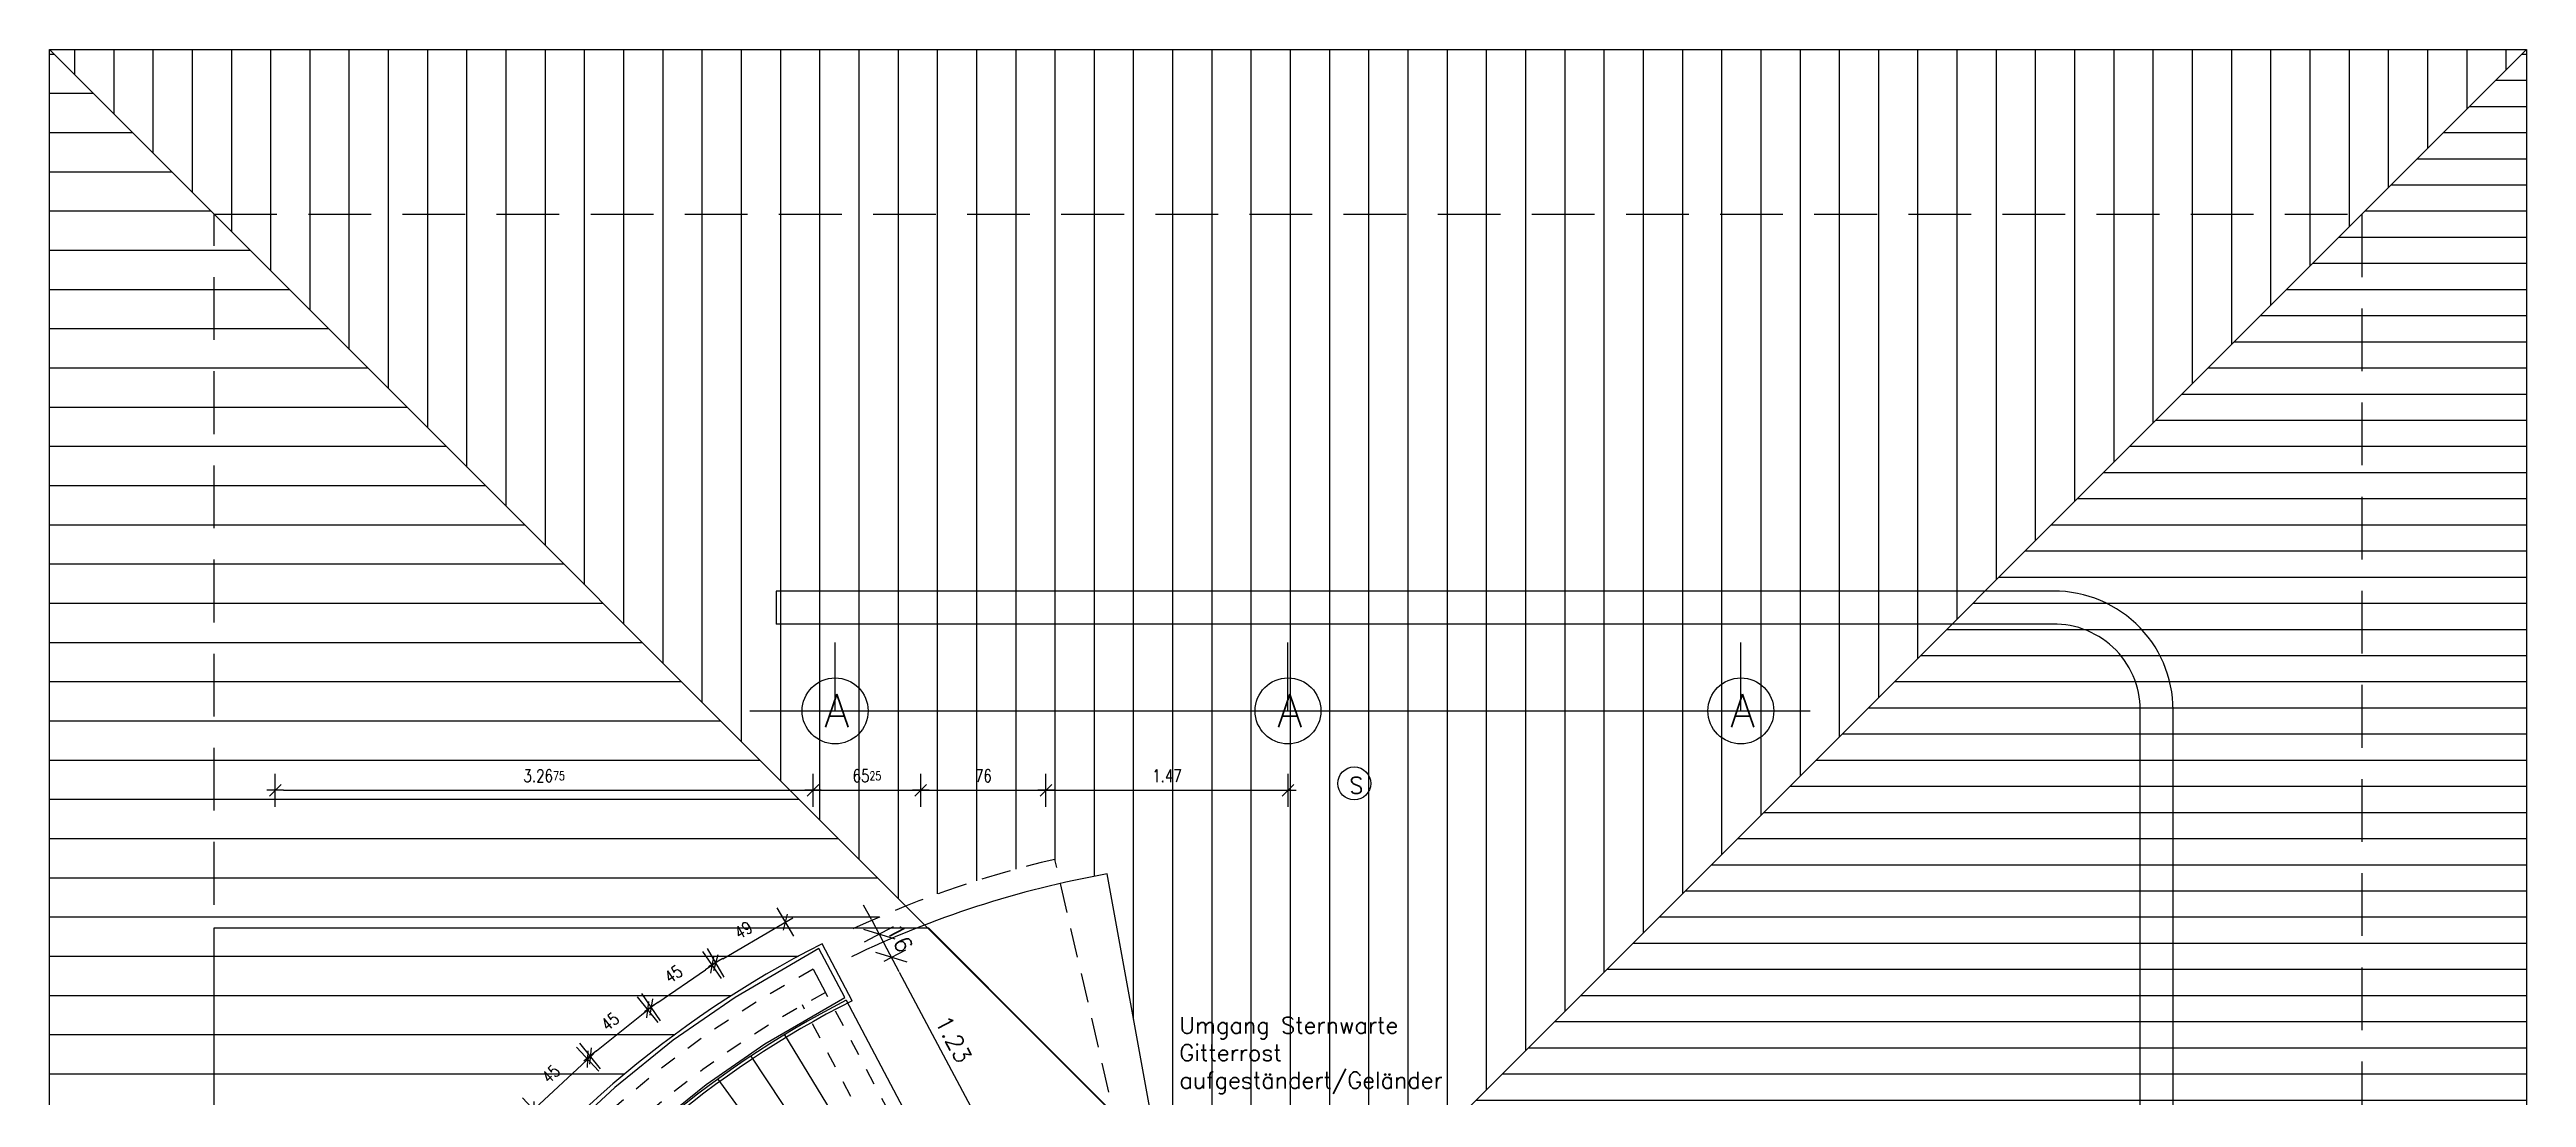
# Model space of a CAD drawing. Header units: metres. Extents: x 109.2 to 144.7, y -337.4 to -301.2.
# Drawn here: x 129.62 to 144.66, y -307.8 to -301.44 of the extents above; entities that cross this region are included whole.
import ezdxf

# ---------------------------------------------------------------- set-up
doc = ezdxf.new("R2010")
doc.units = ezdxf.units.M
doc.header["$LTSCALE"] = 0.03
for name, pattern in [('GESTRICHELT', [9, 6, -3]), ('GESTRICHELT2', [4.5, 3, -1.5]), ('STRICHLINIE', [19.05, 12.7, -6.35])]:
    doc.linetypes.add(name, pattern=pattern)
doc.layers.get('0').update_dxf_attribs({"linetype": 'CONTINUOUS'})
doc.layers.get('Defpoints').update_dxf_attribs({"linetype": 'CONTINUOUS'})
for name, color, linetype in [('A_abriss', 44, '_ABBRUCH'), ('A_ansicht', 9, 'CONTINUOUS'), ('A_ANTENNEN', 3, 'CONTINUOUS'), ('A_schraffur', 10, 'CONTINUOUS'), ('A_text', 5, 'CONTINUOUS'), ('A_treppe_V2', 3, 'CONTINUOUS'), ('A_verdeckt', 8, 'STRICHLINIE'), ('A_wände', 6, 'CONTINUOUS'), ('CKMA0002', 2, 'CONTINUOUS')]:
    doc.layers.add(name, color=color, linetype=linetype)
doc.styles.add('SIMPLEX', font='simplex.shx', dxfattribs={"height": 0.1})
doc.styles.add('SIMPLEXD', font='SIMPLEXD.shx', dxfattribs={"width": 0.8, "height": 0.075})
doc.styles.get("Standard").update_dxf_attribs({"font": 'txt', "height": 1})
doc.linetypes.add('_ABBRUCH', pattern='A,25,[101,cadkon.shx,S=3.5,R=0,X=0,Y=0],25', length=50)
doc.dimstyles.new('25', dxfattribs={"dimtxt": 0.01, "dimasz": 0.05, "dimexe": 0.15, "dimexo": 0, "dimgap": 0.05, "dimtad": 1, "dimdec": 4, "dimrnd": 0.0025, "dimzin": 0, "dimdsep": 46, "dimtxsty": 'SIMPLEXD', "dimblk1": 'DIMCROSS', "dimblk2": 'DIMCROSS', "dimsah": 1, "dimcen": 2.5, "dimdle": 0.025, "dimclrd": 1, "dimclre": 1, "dimclrt": 3, "dimadec": 1, "dimazin": 0, "dimtfac": 1, "dimtdec": 4, "dimtix": 1, "dimtmove": 2, "dimatfit": 3, "dimfxl": 1, "dimtvp": 1, "dimtolj": 1, "dimtzin": 0, "dimarcsym": 0})
doc.dimstyles.get("Standard").update_dxf_attribs({"dimtxt": 0.18, "dimasz": 0.18, "dimexe": 0.18, "dimexo": 0.0625, "dimgap": 0.09, "dimtad": 0, "dimtih": 1, "dimtoh": 1, "dimzin": 0, "dimdsep": 46, "dimlunit": 3, "dimtxsty": 'Standard', "dimcen": 0.09, "dimadec": 0, "dimazin": 0, "dimtfac": 1, "dimtofl": 0, "dimtmove": 2, "dimatfit": 3, "dimfxl": 1, "dimtolj": 1, "dimtzin": 0, "dimarcsym": 0})

# ---------------------------------------------------------------- blocks, each defined once
blk = doc.blocks.new('DIMCROSS')
at = {"color": 0, "linetype": 'ByBlock'}
blk.add_line((-1, 0), (1, 0), dxfattribs=at)
at = {"linetype": 'ByBlock'}
blk.add_line((-0.707107, -0.707107), (0.707107, 0.707107), dxfattribs=at)
blk = doc.blocks.new('*D188')
at = {"layer": 'CKMA0002', "color": 1, "lineweight": -2}
for p, q in [((130.995, -306.036), (130.995, -305.836)), ((134.261, -306.036), (134.261, -305.836)), ((131.045, -305.936), (134.211, -305.936))]:
    blk.add_line(p, q, dxfattribs=at)
at = {"layer": 'Defpoints', "color": 0}
for p in [(134.261, -305.936), (130.995, -307.188), (134.261, -307.188)]:
    blk.add_point(p, dxfattribs=at)
at = {"layer": 'CKMA0002', "color": 1, "lineweight": -2, "xscale": 0.05, "yscale": 0.05, "zscale": 0.05, "rotation": 180}
blk.add_blockref('DIMCROSS', (130.995, -305.936), dxfattribs=at)
at = {"layer": 'CKMA0002', "color": 1, "lineweight": -2, "xscale": 0.05, "yscale": 0.05, "zscale": 0.05}
blk.add_blockref('DIMCROSS', (134.261, -305.936), dxfattribs=at)
at = {"layer": 'CKMA0002', "color": 3, "insert": (132.628, -305.848), "char_height": 0.075, "attachment_point": 5, "style": 'SIMPLEXD'}
blk.add_mtext('\\A1;3.26{\\A1\\H0.7x\\S75;}', dxfattribs=at)
blk = doc.blocks.new('*D189')
at = {"layer": 'CKMA0002', "color": 1, "lineweight": -2}
for p, q in [((134.915, -306.036), (134.915, -305.836)), ((134.311, -305.936), (134.865, -305.936))]:
    blk.add_line(p, q, dxfattribs=at)
at = {"layer": 'Defpoints', "color": 0}
for p in [(134.915, -305.936), (134.261, -307.188), (134.915, -308.417)]:
    blk.add_point(p, dxfattribs=at)
at = {"layer": 'CKMA0002', "color": 1, "lineweight": -2, "xscale": 0.05, "yscale": 0.05, "zscale": 0.05, "rotation": 180}
blk.add_blockref('DIMCROSS', (134.261, -305.936), dxfattribs=at)
at = {"layer": 'CKMA0002', "color": 1, "lineweight": -2, "xscale": 0.05, "yscale": 0.05, "zscale": 0.05}
blk.add_blockref('DIMCROSS', (134.915, -305.936), dxfattribs=at)
at = {"layer": 'CKMA0002', "color": 3, "insert": (134.588, -305.848), "char_height": 0.075, "attachment_point": 5, "style": 'SIMPLEXD'}
blk.add_mtext('\\A1;65{\\A1\\H0.7x\\S25;}', dxfattribs=at)
blk = doc.blocks.new('*D190')
at = {"layer": 'CKMA0002', "color": 1, "lineweight": -2}
for p, q in [((135.675, -306.036), (135.675, -305.836)), ((134.965, -305.936), (135.625, -305.936))]:
    blk.add_line(p, q, dxfattribs=at)
at = {"layer": 'Defpoints', "color": 0}
for p in [(135.675, -305.936), (134.915, -308.417), (135.675, -309.85)]:
    blk.add_point(p, dxfattribs=at)
at = {"layer": 'CKMA0002', "color": 1, "lineweight": -2, "xscale": 0.05, "yscale": 0.05, "zscale": 0.05, "rotation": 180}
blk.add_blockref('DIMCROSS', (134.915, -305.936), dxfattribs=at)
at = {"layer": 'CKMA0002', "color": 1, "lineweight": -2, "xscale": 0.05, "yscale": 0.05, "zscale": 0.05}
blk.add_blockref('DIMCROSS', (135.675, -305.936), dxfattribs=at)
at = {"layer": 'CKMA0002', "color": 3, "insert": (135.295, -305.848), "char_height": 0.075, "attachment_point": 5, "style": 'SIMPLEXD'}
blk.add_mtext('\\A1;76{\\A1\\H0.7x\\S;}', dxfattribs=at)
blk = doc.blocks.new('*D191')
at = {"layer": 'CKMA0002', "color": 1, "lineweight": -2}
for p, q in [((137.145, -306.036), (137.145, -305.836)), ((135.725, -305.936), (137.095, -305.936))]:
    blk.add_line(p, q, dxfattribs=at)
at = {"layer": 'Defpoints', "color": 0}
for p in [(137.145, -305.936), (135.675, -309.85), (137.145, -316.599)]:
    blk.add_point(p, dxfattribs=at)
at = {"layer": 'CKMA0002', "color": 1, "lineweight": -2, "xscale": 0.05, "yscale": 0.05, "zscale": 0.05, "rotation": 180}
blk.add_blockref('DIMCROSS', (135.675, -305.936), dxfattribs=at)
at = {"layer": 'CKMA0002', "color": 1, "lineweight": -2, "xscale": 0.05, "yscale": 0.05, "zscale": 0.05}
blk.add_blockref('DIMCROSS', (137.145, -305.936), dxfattribs=at)
at = {"layer": 'CKMA0002', "color": 3, "insert": (136.41, -305.848), "char_height": 0.075, "attachment_point": 5, "style": 'SIMPLEXD'}
blk.add_mtext('\\A1;1.47{\\A1\\H0.7x\\S;}', dxfattribs=at)
blk = doc.blocks.new('*D221')
at = {"layer": 'CKMA0002', "color": 1, "lineweight": -2}
for p, q in [((134.615, -306.721), (134.568, -306.633)), ((134.574, -306.856), (134.75, -306.762)), ((134.693, -306.974), (134.825, -306.904)), ((134.784, -307.039), (134.831, -307.127))]:
    blk.add_line(p, q, dxfattribs=at)
at = {"layer": 'Defpoints', "color": 0}
for p in [(134.737, -306.95), (134.218, -307.045), (134.337, -307.163)]:
    blk.add_point(p, dxfattribs=at)
at = {"layer": 'CKMA0002', "color": 1, "lineweight": -2, "xscale": 0.1, "yscale": 0.1, "zscale": 0.1}
for p, rotation in [((134.662, -306.809), 297.9507269115272), ((134.737, -306.95), 117.9507269115271)]:
    blk.add_blockref('DIMCROSS', p, dxfattribs=dict(at, rotation=rotation))
at = {"layer": 'CKMA0002', "color": 3, "insert": (134.788, -306.833), "char_height": 0.1, "attachment_point": 5, "rotation": 297.9507, "style": 'SIMPLEX'}
blk.add_mtext('\\A1;16{\\A1\\H0.7x\\S;}', dxfattribs=at)
blk = doc.blocks.new('*D222')
at = {"layer": 'CKMA0002', "color": 1, "lineweight": -2}
for p, q in [((134.784, -307.039), (135.267, -307.949)), ((135.27, -308.061), (135.402, -307.99))]:
    blk.add_line(p, q, dxfattribs=at)
at = {"layer": 'Defpoints', "color": 0}
for p in [(134.337, -307.163), (135.314, -308.037), (134.914, -308.249)]:
    blk.add_point(p, dxfattribs=at)
at = {"layer": 'CKMA0002', "color": 1, "lineweight": -2, "xscale": 0.1, "yscale": 0.1, "zscale": 0.1}
for p, rotation in [((134.737, -306.95), 117.9507269115271), ((135.314, -308.037), 297.9507269115272)]:
    blk.add_blockref('DIMCROSS', p, dxfattribs=dict(at, rotation=rotation))
at = {"layer": 'CKMA0002', "color": 3, "insert": (135.114, -307.447), "char_height": 0.1, "attachment_point": 5, "rotation": 297.9507, "style": 'SIMPLEX'}
blk.add_mtext('\\A1;1.23{\\A1\\H0.7x\\S;}', dxfattribs=at)
blk = doc.blocks.new('*D209')
at = {"layer": 'CKMA0002', "color": 1, "lineweight": -2}
for p, q in [((134.145, -306.822), (134.044, -306.649)), ((133.714, -306.958), (134.051, -306.761)), ((133.721, -307.07), (133.62, -306.897))]:
    blk.add_line(p, q, dxfattribs=at)
at = {"layer": 'Defpoints', "color": 0}
for p in [(134.094, -306.736), (134.248, -306.999), (133.824, -307.246)]:
    blk.add_point(p, dxfattribs=at)
at = {"layer": 'CKMA0002', "color": 1, "lineweight": -2, "xscale": 0.05, "yscale": 0.05, "zscale": 0.05}
for p, rotation in [((134.094, -306.736), 30.26311858793282), ((133.67, -306.983), 210.2631185879328)]:
    blk.add_blockref('DIMCROSS', p, dxfattribs=dict(at, rotation=rotation))
at = {"layer": 'CKMA0002', "color": 3, "insert": (133.838, -306.784), "char_height": 0.075, "attachment_point": 5, "rotation": 30.2631, "style": 'SIMPLEXD'}
blk.add_mtext('\\A1;49{\\A1\\H0.7x\\S;}', dxfattribs=at)
blk = doc.blocks.new('*D210')
at = {"layer": 'CKMA0002', "color": 1, "lineweight": -2}
for p, q in [((133.705, -307.078), (133.592, -306.914)), ((133.319, -307.224), (133.608, -307.025)), ((133.334, -307.335), (133.221, -307.17))]:
    blk.add_line(p, q, dxfattribs=at)
at = {"layer": 'Defpoints', "color": 0}
for p in [(133.649, -306.996), (133.853, -307.293), (133.482, -307.549)]:
    blk.add_point(p, dxfattribs=at)
at = {"layer": 'CKMA0002', "color": 1, "lineweight": -2, "xscale": 0.05, "yscale": 0.05, "zscale": 0.05}
for p, rotation in [((133.649, -306.996), 34.6360310290898), ((133.278, -307.252), 214.6360310290898)]:
    blk.add_blockref('DIMCROSS', p, dxfattribs=dict(at, rotation=rotation))
at = {"layer": 'CKMA0002', "color": 3, "insert": (133.413, -307.052), "char_height": 0.075, "attachment_point": 5, "rotation": 34.636, "style": 'SIMPLEXD'}
blk.add_mtext('\\A1;45{\\A1\\H0.7x\\S;}', dxfattribs=at)
blk = doc.blocks.new('*D211')
at = {"layer": 'CKMA0002', "color": 1, "lineweight": -2}
for p, q in [((133.321, -307.345), (133.195, -307.189)), ((132.947, -307.518), (133.219, -307.298)), ((132.971, -307.627), (132.845, -307.471))]:
    blk.add_line(p, q, dxfattribs=at)
at = {"layer": 'Defpoints', "color": 0}
for p in [(133.258, -307.267), (133.442, -307.496), (133.092, -307.778)]:
    blk.add_point(p, dxfattribs=at)
at = {"layer": 'CKMA0002', "color": 1, "lineweight": -2, "xscale": 0.05, "yscale": 0.05, "zscale": 0.05}
for p, rotation in [((133.258, -307.267), 38.83215514601966), ((132.908, -307.549), 218.8321551460196)]:
    blk.add_blockref('DIMCROSS', p, dxfattribs=dict(at, rotation=rotation))
at = {"layer": 'CKMA0002', "color": 3, "insert": (133.028, -307.34), "char_height": 0.075, "attachment_point": 5, "rotation": 38.8322, "style": 'SIMPLEXD'}
blk.add_mtext('\\A1;45{\\A1\\H0.7x\\S;}', dxfattribs=at)
blk = doc.blocks.new('*D212')
at = {"layer": 'CKMA0002', "color": 1, "lineweight": -2}
for p, q in [((132.961, -307.641), (132.824, -307.495)), ((132.6, -307.841), (132.856, -307.602)), ((132.632, -307.948), (132.496, -307.802))]:
    blk.add_line(p, q, dxfattribs=at)
at = {"layer": 'Defpoints', "color": 0}
for p in [(132.893, -307.568), (133.139, -307.833), (132.811, -308.139)]:
    blk.add_point(p, dxfattribs=at)
at = {"layer": 'CKMA0002', "color": 1, "lineweight": -2, "xscale": 0.05, "yscale": 0.05, "zscale": 0.05}
for p, rotation in [((132.893, -307.568), 43.02264519271146), ((132.564, -307.875), 223.0226451927115)]:
    blk.add_blockref('DIMCROSS', p, dxfattribs=dict(at, rotation=rotation))
at = {"layer": 'CKMA0002', "color": 3, "insert": (132.669, -307.658), "char_height": 0.075, "attachment_point": 5, "rotation": 43.0226, "style": 'SIMPLEXD'}
blk.add_mtext('\\A1;45{\\A1\\H0.7x\\S;}', dxfattribs=at)

msp = doc.modelspace()

# ---------------------------------------------------------------- hatches: boundary and pattern name
at = {"layer": 'A_ansicht'}
h = msp.add_hatch(dxfattribs=at)
h.set_pattern_fill('ANSI31', color=256, scale=0.075, angle=45, style=0)
h.paths.add_polyline_path([(143.66485, -302.43865), (130.62485, -302.43865), (134.82453, -306.63833, -0.03788026), (135.72989, -306.35494), (135.7637, -306.50091, -0.01196585), (136.04601, -306.44332), (136.32852, -307.98869, -0.09792089), (138.08945, -308.01405)])
h.paths.add_polyline_path([(144.66485, -301.43865), (129.62485, -301.43865), (130.62485, -302.43865), (143.66485, -302.43865)])
h.paths.add_polyline_path([(136.46058, -307.28752), (138.28201, -307.28752), (138.28201, -307.82323), (136.46058, -307.82323)], flags=24)
h = msp.add_hatch(dxfattribs=at)
h.set_pattern_fill('ANSI31', color=256, scale=0.075, angle=135, style=0)
h.paths.add_polyline_path([(134.42743, -306.81266, -0.0172971), (134.82453, -306.63833), (130.62485, -302.43865), (130.62485, -336.34864), (137.14485, -329.82864), (137.14485, -316.99342, -0.18050947), (134.17101, -315.88364), (132.95332, -317.12624, -0.53375239)])
h.paths.add_polyline_path([(130.62485, -302.43865), (129.62485, -301.43865), (129.62485, -337.34864), (130.62485, -336.34864)])
h = msp.add_hatch(dxfattribs=at)
h.set_pattern_fill('ANSI31', color=256, scale=0.05, angle=135, style=0)
h.paths.add_polyline_path([(143.66485, -302.43865), (138.08945, -308.01405, -0.90032116), (137.14485, -316.99342), (137.14485, -329.82864), (143.66485, -336.34864)])
h.paths.add_polyline_path([(144.66485, -301.43865), (143.66485, -302.43865), (143.66485, -336.34864), (144.66485, -337.34864)])

# ---------------------------------------------------------------- linework, layer by layer
at = {"layer": 'A_abriss', "ltscale": 0.3}
msp.add_lwpolyline([(130.62485, -306.7702), (134.961, -306.7702), (137.14485, -308.95865), (137.14485, -309.31468, 1), (137.14485, -315.59342), (130.62485, -315.59342)], format="xyb", close=True, dxfattribs=at)
at = {"layer": 'A_ansicht', "linetype": 'Continuous'}
for p, q in [((137.14485, -308.95865), (129.62485, -301.43865)), ((137.14485, -308.95865), (144.66485, -301.43865)), ((136.32852, -307.98869), (136.04601, -306.44332))]:
    msp.add_line(p, q, dxfattribs=at)
msp.add_lwpolyline([(129.62485, -301.43865), (144.66485, -301.43865), (144.66485, -337.34864), (129.62485, -337.34864)], close=True, dxfattribs=at)
msp.add_arc((137.10794, -312.36951), 6.02058, 100.159149, 115.735303, dxfattribs=at)
at = {"layer": 'A_ANTENNEN'}
msp.add_line((134.03656, -304.72782), (134.03656, -304.92782), dxfattribs=at)
for points in [[(134.33876, -334.24017), (141.84638, -334.24017, 0.34908403), (142.51927, -333.70519), (142.51927, -305.4485, 0.43143443), (141.7552, -304.72782), (134.03656, -304.72782)], [(134.33876, -334.04017), (141.84638, -334.04017, 0.33717312), (142.31927, -333.68038), (142.31927, -305.4485, 0.43449038), (141.76152, -304.92782), (134.03656, -304.92782)]]:
    msp.add_lwpolyline(points, format="xyb", dxfattribs=at)
for centre, radius in [((134.39475, -305.45401), 0.2), ((137.14475, -305.45401), 0.2), ((139.89475, -305.45401), 0.2), ((137.5473, -305.89404), 0.1)]:
    msp.add_circle(centre, radius, dxfattribs=at)
at = {"layer": 'A_schraffur'}
for p, q in [((134.39475, -305.45401), (134.39475, -305.03801)), ((137.14475, -305.45401), (137.14475, -305.03801)), ((139.89475, -305.45401), (139.89475, -305.03801)), ((133.87753, -305.45401), (140.31531, -305.45401))]:
    msp.add_line(p, q, dxfattribs=at)
at = {"layer": 'A_treppe_V2', "color": 2}
for p, q in [((134.46277, -307.21014), (134.94439, -308.12074)), ((133.88269, -307.54993), (134.45315, -308.40752)), ((134.08798, -307.4194), (134.62255, -308.29982)), ((133.68298, -307.6888), (134.28837, -308.52211))]:
    msp.add_line(p, q, dxfattribs=at)
msp.add_arc((137.14485, -312.45405), 5.89, 117.088247, 144.805447, dxfattribs=at)
at = {"layer": 'A_verdeckt', "ltscale": 0.25}
for p, q in [((134.77244, -308.32429), (134.19593, -307.23777)), ((134.91378, -308.2493), (134.33726, -307.16278))]:
    msp.add_line(p, q, dxfattribs=at)
at = {"layer": 'A_verdeckt'}
msp.add_lwpolyline([(130.62485, -302.43865), (143.66485, -302.43865), (143.66485, -336.34864), (130.62485, -336.34864)], close=True, dxfattribs=at)
at = {"layer": 'A_wände', "color": 3, "linetype": 'GESTRICHELT'}
msp.add_line((136.43638, -309.40481), (135.72989, -306.35494), dxfattribs=at)
at = {"layer": 'A_wände', "color": 3}
for p, q in [((134.29684, -306.89687), (133.78895, -307.19321)), ((134.45402, -307.19309), (134.29684, -306.89687)), ((133.78895, -307.19321), (133.41242, -307.45332)), ((133.96896, -307.4759), (134.45402, -307.19309)), ((133.41242, -307.45332), (133.05697, -307.73943)), ((133.61286, -307.72188), (133.96896, -307.4759)), ((133.05697, -307.73943), (132.72339, -308.05075)), ((133.27651, -307.99262), (133.61286, -307.72188))]:
    msp.add_line(p, q, dxfattribs=at)
at = {"layer": 'A_wände', "color": 10}
msp.add_line((134.49859, -307.21309), (134.31543, -306.8679), dxfattribs=at)
at = {"layer": 'A_wände'}
msp.add_line((134.26126, -307.02183), (134.3372, -307.16266), dxfattribs=at)
at = {"layer": 'A_wände', "color": 3, "linetype": 'GESTRICHELT'}
msp.add_arc((137.14485, -312.46319), 6.27, 103.042355, 115.683532, dxfattribs=at)
at = {"layer": 'A_wände', "color": 10}
for centre, radius, start, end in [((137.14485, -312.46319), 6.27, 116.824696, 228.048239), ((137.14485, -312.45405), 5.87114, 116.790066, 144.425589)]:
    msp.add_arc(centre, radius, start, end, dxfattribs=at)
at = {"layer": 'A_wände', "linetype": 'GESTRICHELT2'}
for radius, start, end in [(6.15, 117.960736, 226.97779), (5.99, 117.950724, 144.904348)]:
    msp.add_arc((137.14485, -312.45405), radius, start, end, dxfattribs=at)

# ---------------------------------------------------------------- texts
at = {"layer": 'A_text', "attachment_point": 1, "style": 'SIMPLEX'}
for s, insert, char_height, width in [('A', (134.32836, -305.35266), 0.2, 1), ('A', (137.07836, -305.35266), 0.2, 1), ('A', (139.82836, -305.35266), 0.2, 1), ('S', (137.51671, -305.85531), 0.1, 1), ('Umgang Sternwarte\\PGitterrost aufgeständert/Geländer', (136.48558, -307.31252), 0.1, 1.7064)]:
    msp.add_mtext(s, dxfattribs=dict(at, insert=insert, char_height=char_height, width=width))

# ---------------------------------------------------------------- dimensions: what is measured, and where the dimension line sits
at = {"layer": 'CKMA0002'}
for base, p1, p2, text, override, picture, middle in [((134.26132, -305.93594), (130.99485, -307.18844), (134.26132, -307.18844), '3.26{\\A1\\H0.7x\\S75;}', {"dimexe": 0.1, "dimexo": 1.152494, "dimdec": 2, "dimblk": 'DIMCROSS', "dimtdec": 2}, '*D188', (132.62809, -305.84844)), ((134.91458, -305.93594), (134.26132, -307.18844), (134.91458, -308.4173), '65{\\A1\\H0.7x\\S25;}', {"dimexe": 0.1, "dimexo": 2.381359, "dimdec": 2, "dimblk": 'DIMCROSS', "dimse1": 1, "dimtdec": 2}, '*D189', (134.58795, -305.84844)), ((135.67471, -305.93594), (134.91458, -308.4173), (135.67471, -309.84987), '76{\\A1\\H0.7x\\S;}', {"dimexe": 0.1, "dimexo": 3.813925, "dimdec": 2, "dimblk": 'DIMCROSS', "dimse1": 1, "dimtdec": 2}, '*D190', (135.29465, -305.84844)), ((137.14485, -305.93594), (135.67471, -309.84987), (137.14485, -316.59883), '1.47{\\A1\\H0.7x\\S;}', {"dimexe": 0.1, "dimexo": 10.562889, "dimdec": 2, "dimblk": 'DIMCROSS', "dimse1": 1, "dimtdec": 2}, '*D191', (136.40978, -305.84844))]:
    dim = msp.add_linear_dim(base=base, p1=p1, p2=p2, text=text, dimstyle='25', override=override, dxfattribs=at)
    dim.commit()
    dim.dimension.update_dxf_attribs({"geometry": picture, "text_midpoint": middle})
for base, p1, p2, angle, text, override, picture, middle in [((134.09435, -306.73578), (133.82396, -307.24639), (134.24794, -306.999), 30.263119, '49{\\A1\\H0.7x\\S;}', {"dimexe": 0.1, "dimexo": 0.204759, "dimrnd": 0.005, "dimblk": 'DIMCROSS'}, '*D209', (133.83826, -306.7839)), ((133.64865, -306.99618), (133.48239, -307.54883), (133.85338, -307.29255), 34.636031, '45{\\A1\\H0.7x\\S;}', {"dimexe": 0.1, "dimexo": 0.260212, "dimrnd": 0.005, "dimblk": 'DIMCROSS'}, '*D210', (133.41343, -307.05232)), ((133.2581, -307.26689), (133.09213, -307.77786), (133.44244, -307.49589), 38.832155, '45{\\A1\\H0.7x\\S;}', {"dimexe": 0.1, "dimexo": 0.193971, "dimrnd": 0.005, "dimblk": 'DIMCROSS'}, '*D211', (133.02809, -307.33972)), ((132.89261, -307.56816), (132.81064, -308.13941), (133.1394, -307.83259), 43.022645, '45{\\A1\\H0.7x\\S;}', {"dimexe": 0.1, "dimexo": 0.261699, "dimrnd": 0.005, "dimblk": 'DIMCROSS'}, '*D212', (132.66853, -307.6576))]:
    dim = msp.add_linear_dim(base=base, p1=p1, p2=p2, angle=angle, text=text, dimstyle='25', override=override, dxfattribs=at)
    dim.commit()
    dim.dimension.update_dxf_attribs({"geometry": picture, "text_midpoint": middle})
at = {"layer": 'CKMA0002', "color": 7}
for base, p1, p2, text, override, picture, middle in [((134.73707, -306.95049), (134.2181, -307.04488), (134.3372, -307.16266), '16{\\A1\\H0.7x\\S;}', {"dimtxt": 0.1, "dimasz": 0.1, "dimexe": 0.1, "dimexo": 0.402675, "dimgap": 0.05, "dimtad": 1, "dimtih": 0, "dimtoh": 0, "dimrnd": 0.0025, "dimlunit": 2, "dimtxsty": 'SIMPLEX', "dimblk": 'DIMCROSS', "dimdle": 0.05, "dimclrd": 1, "dimclre": 1, "dimclrt": 3, "dimadec": 1, "dimtix": 1, "dimtmove": 0, "dimtvp": 1}, '*D221', (134.78794, -306.83301)), ((135.31371, -308.03725), (134.3372, -307.16266), (134.91384, -308.24942), '1.23{\\A1\\H0.7x\\S;}', {"dimtxt": 0.1, "dimasz": 0.1, "dimexe": 0.1, "dimexo": 0.402675, "dimgap": 0.05, "dimtad": 1, "dimtih": 0, "dimtoh": 0, "dimrnd": 0.0025, "dimlunit": 2, "dimtxsty": 'SIMPLEX', "dimblk": 'DIMCROSS', "dimdle": 0.05, "dimse1": 1, "dimclrd": 1, "dimclre": 1, "dimclrt": 3, "dimadec": 1, "dimtix": 1, "dimtmove": 0, "dimtvp": 1}, '*D222', (135.11372, -307.447))]:
    dim = msp.add_linear_dim(base=base, p1=p1, p2=p2, angle=297.950727, text=text, dimstyle='Standard', override=override, dxfattribs=at)
    dim.commit()
    dim.dimension.update_dxf_attribs({"geometry": picture, "text_midpoint": middle})

doc.saveas('drawing.dxf')
